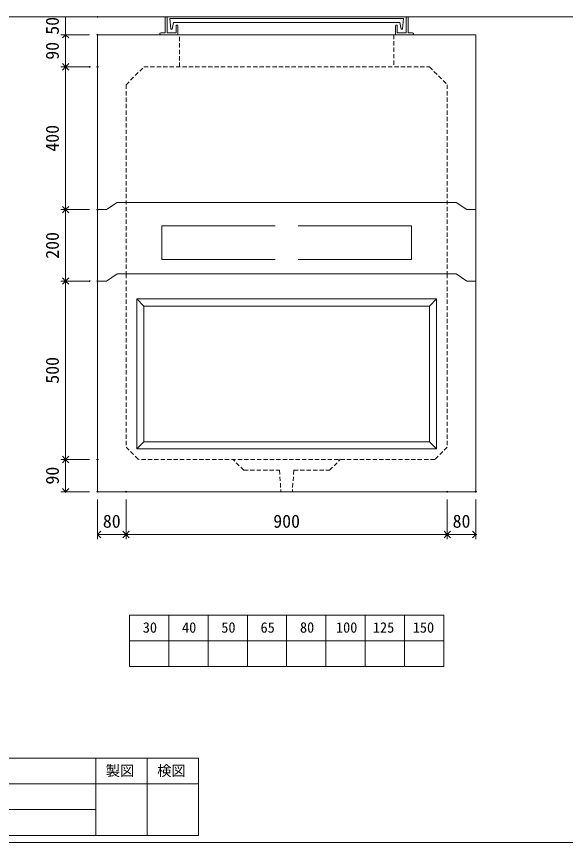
# Model space of a CAD drawing. Units: millimetres, scale not verified. Extents: x -4890 to 18490, y -2310 to 2310.
# Drawn here: x 308 to 1846, y -1965 to 349 of the extents above; entities that cross this region are included whole.
import ezdxf
from ezdxf.enums import TextEntityAlignment as Align

# ---------------------------------------------------------------- set-up
doc = ezdxf.new("R2010")
doc.units = ezdxf.units.MM
doc.header["$LTSCALE"] = 10
doc.header["$PDMODE"] = 32
doc.header["$PDSIZE"] = 2
doc.linetypes.add('DASHED1', pattern=[1.8, 1.2, -0.6])
doc.linetypes.add('USER2', pattern=[50.8, 31.75, -6.35, 6.35, -6.35])
doc.layers.add('0-1_Defpoints', color=7, linetype='Continuous')
for name, color, linetype, lineweight in [('0-2_waku', 7, 'Continuous', 18), ('0-3_gaikei', 7, 'Continuous', 18), ('0-4_kakure', 7, 'DASHED1', 5), ('0-5_sunpou', 7, 'Continuous', 5), ('0-9_uchigawa', 6, 'Continuous', 18), ('0-B_futa', 3, 'Continuous', 18), ('0-C_GL', 4, 'Continuous', 18), ('0-E_文字１', 7, 'Continuous', 18), ('1-3_uchigawa2', 6, 'USER2', 18)]:
    doc.layers.add(name, color=color, linetype=linetype, lineweight=lineweight)
doc.styles.add('ＭＳ ゴシック', font='')
doc.styles.get('ＭＳ ゴシック').set_extended_font_data('MS Gothic')

# ---------------------------------------------------------------- blocks, each defined once
blk = doc.blocks.new('_Open90')
at = {"layer": '0-5_sunpou'}
blk.add_line((0, 0), (-1, 0), dxfattribs=at)
blk.add_lwpolyline([(-0.5, 0.5), (0, 0), (-0.5, -0.5)], dxfattribs=at)
blk = doc.blocks.new('D100')
at = {"layer": '0-1_Defpoints'}
for p in [(1982.32, 1802.03), (1893, 1302.03), (1982.32, 1302.03)]:
    blk.add_point(p, dxfattribs=at)
at = {"layer": '0-5_sunpou'}
for p, q in [((1960.32, 1802.03), (1880, 1802.03)), ((1893, 1784.03), (1893, 1320.03)), ((1960.32, 1302.03), (1880, 1302.03))]:
    blk.add_line(p, q, dxfattribs=at)
at = {"layer": '0-5_sunpou', "xscale": 18, "yscale": 18}
for p, rotation in [((1893, 1802.03), 90), ((1893, 1302.03), 270)]:
    blk.add_blockref('_Open90', p, dxfattribs=dict(at, rotation=rotation))
at = {"layer": '0-5_sunpou', "style": 'ＭＳ ゴシック'}
blk.add_text('500', height=36.66, rotation=90, dxfattribs=at).set_placement((1885, 1514.53), align=Align.BOTTOM_LEFT)
blk = doc.blocks.new('D101')
at = {"layer": '0-1_Defpoints'}
for p in [(1982.32, 1302.03), (1893, 1212.03), (1982.32, 1212.03)]:
    blk.add_point(p, dxfattribs=at)
at = {"layer": '0-5_sunpou'}
for p, q in [((1960.32, 1302.03), (1880, 1302.03)), ((1893, 1284.03), (1893, 1230.03)), ((1960.32, 1212.03), (1880, 1212.03))]:
    blk.add_line(p, q, dxfattribs=at)
at = {"layer": '0-5_sunpou', "xscale": 18, "yscale": 18}
for p, rotation in [((1893, 1302.03), 90), ((1893, 1212.03), 270)]:
    blk.add_blockref('_Open90', p, dxfattribs=dict(at, rotation=rotation))
at = {"layer": '0-5_sunpou', "style": 'ＭＳ ゴシック'}
blk.add_text('90', height=36.66, rotation=90, dxfattribs=at).set_placement((1885, 1232.03), align=Align.BOTTOM_LEFT)
blk = doc.blocks.new('D102')
at = {"layer": '0-1_Defpoints'}
for p in [(1982.32, 1212.03), (2062.32, 1212.03), (2062.32, 1092)]:
    blk.add_point(p, dxfattribs=at)
at = {"layer": '0-5_sunpou'}
for p, q in [((1982.32, 1190.03), (1982.32, 1079)), ((2062.32, 1190.03), (2062.32, 1079)), ((2000.32, 1092), (2044.32, 1092))]:
    blk.add_line(p, q, dxfattribs=at)
at = {"layer": '0-5_sunpou', "xscale": 18, "yscale": 18, "rotation": 180}
blk.add_blockref('_Open90', (1982.32, 1092), dxfattribs=at)
at = {"layer": '0-5_sunpou', "xscale": 18, "yscale": 18}
blk.add_blockref('_Open90', (2062.32, 1092), dxfattribs=at)
at = {"layer": '0-5_sunpou', "style": 'ＭＳ ゴシック'}
blk.add_text('80', height=36.66, dxfattribs=at).set_placement((1997.32, 1100), align=Align.BOTTOM_LEFT)
blk = doc.blocks.new('D103')
at = {"layer": '0-1_Defpoints'}
for p in [(2062.32, 1212.03), (2962.32, 1212.03), (2962.32, 1092)]:
    blk.add_point(p, dxfattribs=at)
at = {"layer": '0-5_sunpou'}
for p, q in [((2062.32, 1190.03), (2062.32, 1079)), ((2962.32, 1190.03), (2962.32, 1079)), ((2080.32, 1092), (2944.32, 1092))]:
    blk.add_line(p, q, dxfattribs=at)
at = {"layer": '0-5_sunpou', "xscale": 18, "yscale": 18, "rotation": 180}
blk.add_blockref('_Open90', (2062.32, 1092), dxfattribs=at)
at = {"layer": '0-5_sunpou', "xscale": 18, "yscale": 18}
blk.add_blockref('_Open90', (2962.32, 1092), dxfattribs=at)
at = {"layer": '0-5_sunpou', "style": 'ＭＳ ゴシック'}
blk.add_text('900', height=36.66, dxfattribs=at).set_placement((2474.82, 1100), align=Align.BOTTOM_LEFT)
blk = doc.blocks.new('D104')
at = {"layer": '0-1_Defpoints'}
for p in [(2962.32, 1212.03), (3042.32, 1212.03), (3042.32, 1092)]:
    blk.add_point(p, dxfattribs=at)
at = {"layer": '0-5_sunpou'}
for p, q in [((2962.32, 1190.03), (2962.32, 1079)), ((3042.32, 1190.03), (3042.32, 1079)), ((2980.32, 1092), (3024.32, 1092))]:
    blk.add_line(p, q, dxfattribs=at)
at = {"layer": '0-5_sunpou', "xscale": 18, "yscale": 18, "rotation": 180}
blk.add_blockref('_Open90', (2962.32, 1092), dxfattribs=at)
at = {"layer": '0-5_sunpou', "xscale": 18, "yscale": 18}
blk.add_blockref('_Open90', (3042.32, 1092), dxfattribs=at)
at = {"layer": '0-5_sunpou', "style": 'ＭＳ ゴシック'}
blk.add_text('80', height=36.66, dxfattribs=at).set_placement((2977.32, 1100), align=Align.BOTTOM_LEFT)
blk = doc.blocks.new('D105')
at = {"layer": '0-1_Defpoints'}
for p in [(1982.32, 2492.03), (1893, 2402.03), (1982.32, 2402.03)]:
    blk.add_point(p, dxfattribs=at)
at = {"layer": '0-5_sunpou'}
for p, q in [((1960.32, 2492.03), (1880, 2492.03)), ((1893, 2474.03), (1893, 2420.03)), ((1960.32, 2402.03), (1880, 2402.03))]:
    blk.add_line(p, q, dxfattribs=at)
at = {"layer": '0-5_sunpou', "xscale": 18, "yscale": 18}
for p, rotation in [((1893, 2492.03), 90), ((1893, 2402.03), 270)]:
    blk.add_blockref('_Open90', p, dxfattribs=dict(at, rotation=rotation))
at = {"layer": '0-5_sunpou', "style": 'ＭＳ ゴシック'}
blk.add_text('90', height=36.66, rotation=90, dxfattribs=at).set_placement((1885, 2422.03), align=Align.BOTTOM_LEFT)
blk = doc.blocks.new('D106')
at = {"layer": '0-1_Defpoints'}
for p in [(1960.32, 2402.03), (1893, 2002.03), (1982.32, 2002.03)]:
    blk.add_point(p, dxfattribs=at)
at = {"layer": '0-5_sunpou'}
for p, q in [((1938.32, 2402.03), (1880, 2402.03)), ((1893, 2384.03), (1893, 2020.03)), ((1960.32, 2002.03), (1880, 2002.03))]:
    blk.add_line(p, q, dxfattribs=at)
at = {"layer": '0-5_sunpou', "xscale": 18, "yscale": 18}
for p, rotation in [((1893, 2402.03), 90), ((1893, 2002.03), 270)]:
    blk.add_blockref('_Open90', p, dxfattribs=dict(at, rotation=rotation))
at = {"layer": '0-5_sunpou', "style": 'ＭＳ ゴシック'}
blk.add_text('400', height=36.66, rotation=90, dxfattribs=at).set_placement((1885, 2164.53), align=Align.BOTTOM_LEFT)
blk = doc.blocks.new('D107')
at = {"layer": '0-1_Defpoints'}
for p in [(1982.32, 2002.03), (1893, 1802.03), (1960.32, 1802.03)]:
    blk.add_point(p, dxfattribs=at)
at = {"layer": '0-5_sunpou'}
for p, q in [((1960.32, 2002.03), (1880, 2002.03)), ((1893, 1984.03), (1893, 1820.03)), ((1938.32, 1802.03), (1880, 1802.03))]:
    blk.add_line(p, q, dxfattribs=at)
at = {"layer": '0-5_sunpou', "xscale": 18, "yscale": 18}
for p, rotation in [((1893, 2002.03), 90), ((1893, 1802.03), 270)]:
    blk.add_blockref('_Open90', p, dxfattribs=dict(at, rotation=rotation))
at = {"layer": '0-5_sunpou', "style": 'ＭＳ ゴシック'}
blk.add_text('200', height=36.66, rotation=90, dxfattribs=at).set_placement((1885, 1864.53), align=Align.BOTTOM_LEFT)
blk = doc.blocks.new('D91')
at = {"layer": '0-1_Defpoints'}
for p in [(1982.32, 2542.03), (1893, 2492.03), (1982.32, 2492.03)]:
    blk.add_point(p, dxfattribs=at)
at = {"layer": '0-5_sunpou'}
for p, q in [((1960.32, 2542.03), (1880, 2542.03)), ((1893, 2542.03), (1893, 2492.03)), ((1960.32, 2492.03), (1880, 2492.03))]:
    blk.add_line(p, q, dxfattribs=at)
at = {"layer": '0-5_sunpou', "style": 'ＭＳ ゴシック'}
blk.add_text('50', height=36.66, rotation=90, dxfattribs=at).set_placement((1885, 2492.03), align=Align.BOTTOM_LEFT)

msp = doc.modelspace()

# ---------------------------------------------------------------- linework, layer by layer
at = {"layer": '0-2_waku'}
for p, q in [((624.94, -1327.86), (624.94, -1471.86)), ((624.94, -1327.86), (624.94, -1471.86)), ((624.94, -1327.86), (624.94, -1471.86)), ((624.94, -1327.86), (624.94, -1471.86)), ((624.94, -1327.86), (1504.94, -1327.86)), ((734.94, -1327.86), (734.94, -1471.86)), ((844.94, -1327.86), (844.94, -1471.86)), ((844.94, -1327.86), (844.94, -1471.86)), ((954.94, -1327.86), (954.94, -1471.86)), ((1064.94, -1327.86), (1064.94, -1471.86)), ((1174.94, -1327.86), (1174.94, -1471.86)), ((1284.94, -1327.86), (1284.94, -1471.86)), ((1394.94, -1327.86), (1394.94, -1471.86)), ((1504.94, -1327.86), (1504.94, -1471.86)), ((624.94, -1399.86), (1504.94, -1399.86)), ((624.94, -1471.86), (1504.94, -1471.86)), ((-1210.06, -1728.53), (817.94, -1728.53)), ((529.94, -1728.53), (529.94, -1944.53)), ((529.94, -1728.53), (529.94, -1944.53)), ((673.94, -1728.53), (673.94, -1944.53)), ((817.94, -1728.53), (817.94, -1944.53)), ((-1210.06, -1800.53), (817.94, -1800.53)), ((-1210.06, -1872.53), (529.94, -1872.53)), ((-1230.06, -1964.53), (4889.94, -1964.53)), ((-1230.06, -1964.53), (4889.94, -1964.53)), ((-1210.06, -1944.53), (817.94, -1944.53))]:
    msp.add_line(p, q, dxfattribs=at)
at = {"layer": '0-3_gaikei'}
for p, q in [((534.94, 298.14), (1594.94, 298.14)), ((534.94, 298.14), (534.94, -981.86)), ((629.94, 298.14), (739.94, 298.14)), ((664.94, 298.14), (1464.94, 298.14)), ((1499.94, 298.14), (1389.94, 298.14)), ((1594.94, 298.14), (1594.94, -981.86)), ((559.94, -191.86), (589.94, -171.86)), ((589.94, -171.86), (1539.94, -171.86)), ((1539.94, -171.86), (1569.94, -191.86)), ((559.94, -191.86), (534.94, -191.86)), ((1569.94, -191.86), (1594.94, -191.86)), ((559.94, -391.86), (534.94, -391.86)), ((559.94, -391.86), (589.94, -371.86)), ((589.94, -371.86), (1539.94, -371.86)), ((589.94, -371.86), (1539.94, -371.86)), ((1539.94, -371.86), (1569.94, -391.86)), ((1569.94, -391.86), (1594.94, -391.86)), ((1594.94, -981.86), (534.94, -981.86))]:
    msp.add_line(p, q, dxfattribs=at)
at = {"layer": '0-4_kakure'}
for p, q in [((764.94, 208.14), (764.94, 298.14)), ((1364.94, 298.14), (1364.94, 208.14)), ((614.94, 158.14), (664.94, 208.14)), ((664.94, 208.14), (1464.94, 208.14)), ((1464.94, 208.14), (1514.94, 158.14)), ((614.94, 158.14), (614.94, -371.86)), ((1514.94, 158.14), (1514.94, -371.86)), ((614.94, -371.86), (614.94, -856.86)), ((1514.94, -371.86), (1514.94, -856.86)), ((614.94, -856.86), (649.94, -891.86)), ((1514.94, -856.86), (1479.94, -891.86)), ((1479.94, -891.86), (649.94, -891.86)), ((944.94, -921.86), (914.94, -891.86)), ((1184.94, -921.86), (1214.94, -891.86)), ((944.94, -921.86), (1044.94, -921.86)), ((1044.94, -921.86), (1048.94, -981.86)), ((1084.94, -921.86), (1080.94, -981.86)), ((1084.94, -921.86), (1184.94, -921.86))]:
    msp.add_line(p, q, dxfattribs=at)
at = {"layer": '0-9_uchigawa'}
for p, q in [((644.94, -441.86), (644.94, -861.86)), ((644.94, -441.86), (1064.94, -441.86)), ((644.94, -441.86), (664.94, -461.86)), ((664.94, -461.86), (664.94, -841.86)), ((664.94, -461.86), (1064.94, -461.86)), ((664.94, -461.86), (1064.94, -461.86)), ((1064.94, -441.86), (1484.94, -441.86)), ((1064.94, -441.86), (1484.94, -441.86)), ((1064.94, -461.86), (1464.94, -461.86)), ((1484.94, -441.86), (1464.94, -461.86)), ((1464.94, -461.86), (1464.94, -841.86)), ((1484.94, -441.86), (1484.94, -861.86)), ((664.94, -841.86), (644.94, -861.86)), ((664.94, -841.86), (1064.94, -841.86)), ((1064.94, -841.86), (1464.94, -841.86)), ((1464.94, -841.86), (1484.94, -861.86)), ((644.94, -861.86), (1064.94, -861.86)), ((1064.94, -861.86), (1484.94, -861.86))]:
    msp.add_line(p, q, dxfattribs=at)
at = {"layer": '0-B_futa'}
for p, q in [((726.94, 348.14), (729.94, 348.14)), ((729.94, 348.14), (729.94, 303.14)), ((1399.94, 348.14), (1399.94, 303.14)), ((1399.94, 348.14), (1402.94, 348.14)), ((724.94, 346.14), (724.94, 303.14)), ((737.75, 343.64), (1392.08, 343.64)), ((737.75, 343.64), (740.24, 313.64)), ((748.27, 332.64), (743.95, 313.64)), ((748.27, 332.64), (1381.61, 332.64)), ((756.94, 325.14), (757.94, 325.14)), ((1372.94, 325.14), (1371.94, 325.14)), ((1381.61, 332.64), (1385.93, 313.64)), ((1392.08, 343.64), (1389.83, 313.64)), ((1404.94, 346.14), (1404.94, 303.14)), ((709.94, 301.14), (709.94, 300.14)), ((711.94, 303.14), (724.94, 303.14)), ((729.94, 303.14), (754.94, 303.14)), ((740.24, 313.64), (743.95, 313.64)), ((754.94, 323.14), (754.94, 303.14)), ((759.94, 323.14), (759.94, 298.14)), ((1369.94, 323.14), (1369.94, 298.14)), ((1374.94, 323.14), (1374.94, 303.14)), ((1399.94, 303.14), (1374.94, 303.14)), ((1389.83, 313.64), (1385.93, 313.64)), ((1417.94, 303.14), (1404.94, 303.14)), ((1419.94, 301.14), (1419.94, 300.14)), ((759.94, 298.14), (711.94, 298.14)), ((1369.94, 298.14), (1417.94, 298.14))]:
    msp.add_line(p, q, dxfattribs=at)
for centre, start, end in [((726.94, 346.14), 90, 180), ((1402.94, 346.14), 0, 90), ((756.94, 323.14), 90, 180), ((757.94, 323.14), 0, 90), ((1371.94, 323.14), 90, 180), ((1372.94, 323.14), 0, 90), ((711.94, 301.14), 90, 180), ((1417.94, 301.14), 0, 90), ((711.94, 300.14), 180, 270), ((1417.94, 300.14), 270, 0)]:
    msp.add_arc(centre, 2, start, end, dxfattribs=at)
at = {"layer": '0-C_GL'}
msp.add_line((-1230.06, 348.14), (4889.94, 348.14), dxfattribs=at)
at = {"layer": '1-3_uchigawa2'}
for p, q in [((714.94, -236.86), (1064.94, -236.86)), ((714.94, -236.86), (714.94, -331.86)), ((1414.94, -236.86), (1064.94, -236.86)), ((1414.94, -236.86), (1414.94, -331.86)), ((714.94, -331.86), (1064.94, -331.86)), ((1414.94, -331.86), (1064.94, -331.86))]:
    msp.add_line(p, q, dxfattribs=at)

# ---------------------------------------------------------------- block references
at = {"layer": '0-5_sunpou'}
for name in ['D91', 'D105', 'D106', 'D107', 'D100', 'D101', 'D102', 'D103', 'D104']:
    msp.add_blockref(name, (-1447.37, -2193.89), dxfattribs=at)

# ---------------------------------------------------------------- texts
at = {"layer": '0-E_文字１', "style": 'ＭＳ ゴシック'}
for s, p in [('30', (661.81, -1385.68)), ('40', (771.81, -1385.68)), ('50', (881.81, -1385.68)), ('65', (991.81, -1385.68)), ('80', (1102.22, -1385.68)), ('100', (1203.09, -1385.68)), ('125', (1306.48, -1385.68)), ('150', (1418.24, -1385.68)), ('製図', (558, -1786.78)), ('検図', (702, -1786.78))]:
    msp.add_text(s, height=29.33, dxfattribs=at).set_placement(p, align=Align.BOTTOM_LEFT)

doc.saveas('drawing.dxf')
